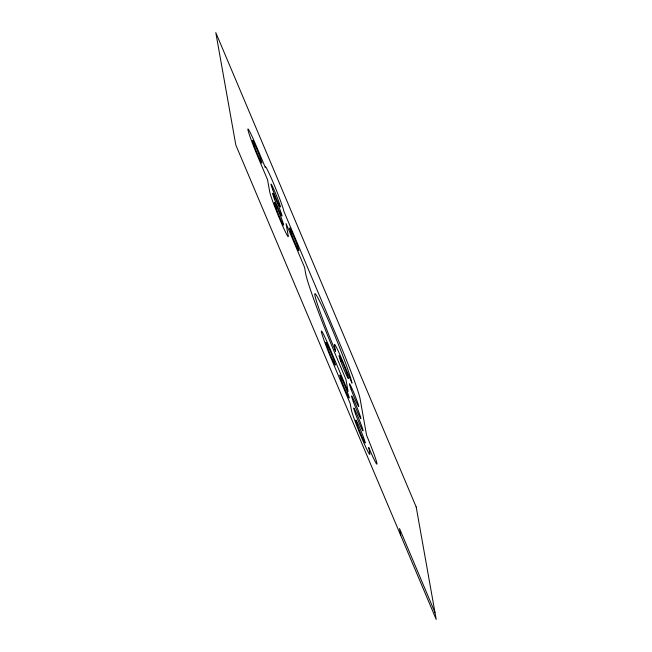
<?xml version="1.0" encoding="UTF-8"?>
<svg xmlns="http://www.w3.org/2000/svg" width="652" height="652" viewBox="0 0 652 652"><rect width="100%" height="100%" fill="white"/><g stroke="black" fill="none" stroke-linecap="round" stroke-linejoin="round"><path stroke-width="0.98" d="M434.966 612.456L399.513 528.519L400.744 535.463M416.18 506.963L215.796 32.6L235.82 145.037L436.204 619.4L416.18 506.963M265.388 167.58L256.138 145.673A24.532 1.328 67.9 0 0 247.964 129.862A24.532 1.328 67.9 0 0 258.306 157.849L267.556 179.756L269.724 191.932A24.532 1.328 67.9 0 0 280.058 219.92A24.532 1.328 67.9 0 0 288.233 235.739L286.065 223.563L304.565 267.369L305.649 273.457A73.594 3.985 67.9 0 0 336.66 357.435L345.91 379.334L348.087 391.51L329.578 347.703A24.532 1.328 67.9 0 0 321.412 331.892A24.532 1.328 67.9 0 0 331.746 359.88L350.254 403.686L351.338 409.774A24.532 1.328 67.9 0 0 361.673 437.769A24.532 1.328 67.9 0 0 369.839 453.58L368.755 447.492A24.532 1.328 67.9 0 0 376.921 463.311A24.532 1.328 67.9 0 0 366.587 435.316L360.083 398.788A49.063 2.657 67.9 0 0 339.407 342.805L283.889 211.387A24.532 1.328 67.9 0 0 273.555 183.391A24.532 1.328 67.9 0 0 265.388 167.58M351.917 382.977L342.659 361.069A24.532 1.328 67.9 0 0 334.492 345.258L335.576 351.346A49.063 2.657 67.9 0 1 314.9 295.364A49.063 2.657 67.9 0 1 331.24 326.994A49.063 2.657 67.9 0 1 351.917 382.977M254.247 145.942A12.266 0.66 67.9 0 0 261.811 163.13A12.266 0.66 67.9 0 0 255.6 146.227A12.266 0.66 67.9 0 0 254.247 145.942M272.748 189.748A12.266 0.66 67.9 0 0 280.319 206.937A12.266 0.66 67.9 0 0 274.109 190.034A12.266 0.66 67.9 0 0 272.748 189.748M291.257 233.555A12.266 0.66 67.9 0 0 298.82 250.743A12.266 0.66 67.9 0 0 292.609 233.84A12.266 0.66 67.9 0 0 291.257 233.555M274.378 198.876A12.266 0.66 67.9 0 0 281.941 216.073A12.266 0.66 67.9 0 0 275.731 199.162A12.266 0.66 67.9 0 0 274.378 198.876M276.008 208.012A12.266 0.66 67.9 0 0 283.571 225.201A12.266 0.66 67.9 0 0 277.361 208.298A12.266 0.66 67.9 0 0 276.008 208.012M357.614 425.854A12.266 0.66 67.9 0 0 365.177 443.042A12.266 0.66 67.9 0 0 358.975 426.139A12.266 0.66 67.9 0 0 357.614 425.854M327.687 347.964A12.266 0.66 67.9 0 0 335.25 365.161A12.266 0.66 67.9 0 0 329.048 348.25A12.266 0.66 67.9 0 0 327.687 347.964M341.567 380.825A12.266 0.66 67.9 0 0 349.13 398.013A12.266 0.66 67.9 0 0 342.928 381.11A12.266 0.66 67.9 0 0 341.567 380.825M355.446 413.678A12.266 0.66 67.9 0 0 363.009 430.866A12.266 0.66 67.9 0 0 356.799 413.963A12.266 0.66 67.9 0 0 355.446 413.678M353.278 401.502A12.266 0.66 67.9 0 0 360.841 418.69A12.266 0.66 67.9 0 0 354.631 401.787A12.266 0.66 67.9 0 0 353.278 401.502M351.11 389.325A12.266 0.66 67.9 0 0 358.673 406.514A12.266 0.66 67.9 0 0 352.463 389.611A12.266 0.66 67.9 0 0 351.11 389.325M340.768 361.33A12.266 0.66 67.9 0 0 348.339 378.527A12.266 0.66 67.9 0 0 342.129 361.615A12.266 0.66 67.9 0 0 340.768 361.33"/></g></svg>
